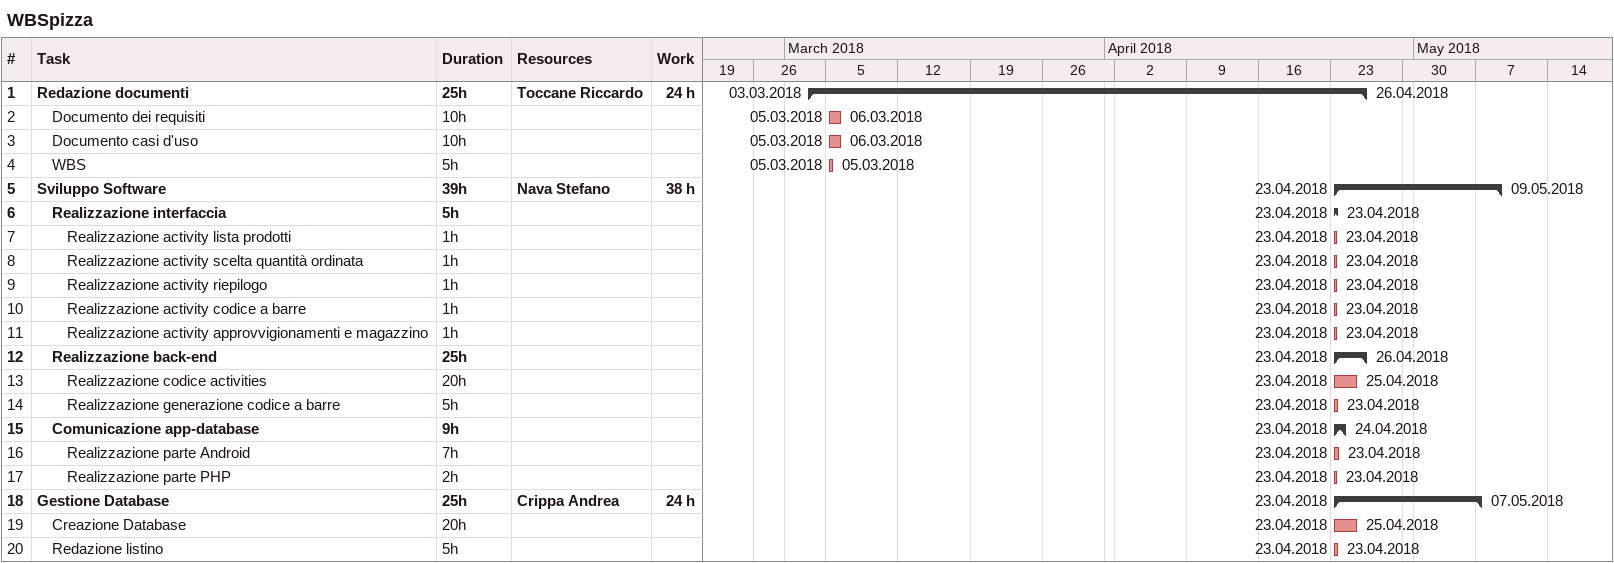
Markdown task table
WBSpizza

| ID | Level | Task | Duration | Start | Finish | Resources | Work (h) |
|---|---|---|---|---|---|---|---|
| 1 | 1 | **Redazione documenti** | 25h | 2018-03-03 | 2018-04-26 | Toccane Riccardo | 24 |
| 2 | 2 | Documento dei requisiti | 10h | 2018-03-05 | 2018-03-06 |  |  |
| 3 | 2 | Documento casi d'uso | 10h | 2018-03-05 | 2018-03-06 |  |  |
| 4 | 2 | WBS | 5h | 2018-03-05 | 2018-03-05 |  |  |
| 5 | 1 | **Sviluppo Software** | 39h | 2018-04-23 | 2018-05-09 | Nava Stefano | 38 |
| 6 | 2 | **Realizzazione interfaccia** | 5h | 2018-04-23 | 2018-04-23 |  |  |
| 7 | 3 | Realizzazione activity lista prodotti | 1h | 2018-04-23 | 2018-04-23 |  |  |
| 8 | 3 | Realizzazione activity scelta quantità ordinata | 1h | 2018-04-23 | 2018-04-23 |  |  |
| 9 | 3 | Realizzazione activity riepilogo | 1h | 2018-04-23 | 2018-04-23 |  |  |
| 10 | 3 | Realizzazione activity codice a barre | 1h | 2018-04-23 | 2018-04-23 |  |  |
| 11 | 3 | Realizzazione activity approvvigionamenti e magazzino | 1h | 2018-04-23 | 2018-04-23 |  |  |
| 12 | 2 | **Realizzazione back-end** | 25h | 2018-04-23 | 2018-04-26 |  |  |
| 13 | 3 | Realizzazione codice activities | 20h | 2018-04-23 | 2018-04-25 |  |  |
| 14 | 3 | Realizzazione generazione codice a barre | 5h | 2018-04-23 | 2018-04-23 |  |  |
| 15 | 2 | **Comunicazione app-database** | 9h | 2018-04-23 | 2018-04-24 |  |  |
| 16 | 3 | Realizzazione parte Android | 7h | 2018-04-23 | 2018-04-23 |  |  |
| 17 | 3 | Realizzazione parte PHP | 2h | 2018-04-23 | 2018-04-23 |  |  |
| 18 | 1 | **Gestione Database** | 25h | 2018-04-23 | 2018-05-07 | Crippa Andrea | 24 |
| 19 | 2 | Creazione Database | 20h | 2018-04-23 | 2018-04-25 |  |  |
| 20 | 2 | Redazione listino | 5h | 2018-04-23 | 2018-04-23 |  |  |
